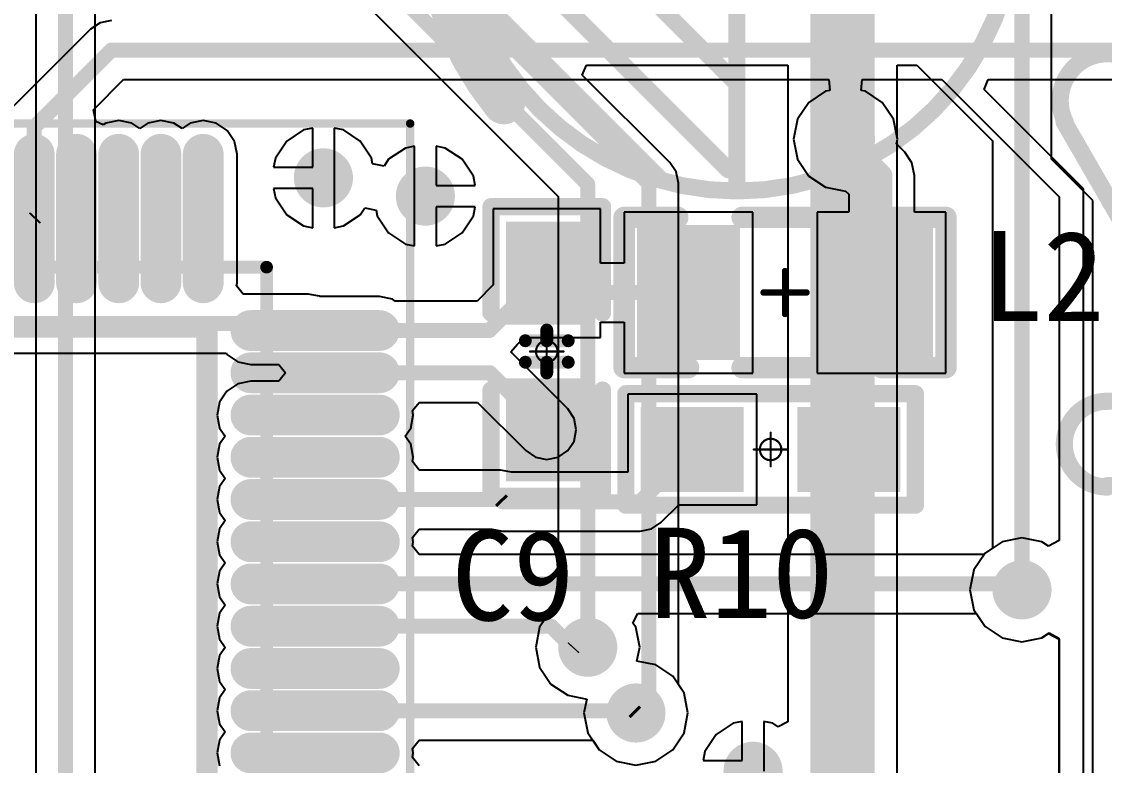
# Model space of a CAD drawing. Header units: millimetres. Extents: x 28 to 238, y 6 to 119.
# Drawn here: x 55.9 to 68.72, y 71.44 to 80.24 of the extents above; entities that cross this region are included whole.
import ezdxf

# ---------------------------------------------------------------- set-up
doc = ezdxf.new("R2010")
doc.units = ezdxf.units.MM
for name, color, linetype in [('BottomLayer', 5, 'Continuous'), ('BottomSolder', 6, 'Continuous'), ('KeepOutLayer', 6, 'Continuous'), ('Mechanical13', 56, 'Continuous'), ('Mechanical15', 56, 'Continuous'), ('MultiLayer', 9, 'Continuous'), ('PadHoleLayer', 156, 'Continuous'), ('TopLayer', 1, 'Continuous'), ('TopOverlay', 2, 'Continuous'), ('TopPaste', 8, 'Continuous'), ('TopSolder', 216, 'Continuous'), ('ViaHoleLayer', 16, 'Continuous')]:
    doc.layers.add(name, color=color, linetype=linetype)

# ---------------------------------------------------------------- blocks, each defined once
blk = doc.blocks.new('SRP12_34_25_P_4')
at = {"layer": 'TopOverlay', "const_width": 0.203}
for points in [[(8.484, 5.588, -1), (9.5, 5.588)], [(12.807, 6.086, -0.974243), (13.331, 5.103)]]:
    blk.add_lwpolyline(points, format="xyb", dxfattribs=at)
for points in [[(12.802, 6.096), (9.5, 4.191)], [(8.5, 5.588), (8.5, 0.762)], [(9.5, 5.588), (9.5, 4.191)]]:
    blk.add_lwpolyline(points, dxfattribs=at)
at = {"layer": 'TopOverlay', "const_width": 0.102}
for points in [[(12.751, 6.096, 1), (12.853, 6.096, 1)], [(12.756, 6.086, 1), (12.858, 6.086, 1)], [(8.433, 5.588, 1), (8.535, 5.588, 1)], [(8.449, 5.588, 1), (8.551, 5.588, 1)], [(9.449, 5.588, 1), (9.551, 5.588, 1)], [(9.449, 5.588, 1), (9.551, 5.588, 1)]]:
    blk.add_lwpolyline(points, format="xyb", close=True, dxfattribs=at)
blk = doc.blocks.new('C_0603_M_21')
at = {"layer": 'Mechanical15'}
for points, const_width in [([(0.127, 0, 1), (-0.127, 0, 1)], 0.0254), ([(-0.006, 0.2, 1), (0.006, 0.2, 1)], 0.0127), ([(-0.206, 0, 1), (-0.194, 0, 1)], 0.0127), ([(-0.133, 0, 1), (-0.121, 0, 1)], 0.0127), ([(0.121, 0, 1), (0.133, 0, 1)], 0.0127), ([(0.194, 0, 1), (0.206, 0, 1)], 0.0127), ([(-0.006, -0.2, 1), (0.006, -0.2, 1)], 0.0127)]:
    blk.add_lwpolyline(points, format="xyb", close=True, dxfattribs=dict(at, const_width=const_width))
at = {"layer": 'Mechanical15', "const_width": 0.0254}
for points in [[(0, -0.2), (0, 0.2)], [(0.2, 0), (-0.2, 0)]]:
    blk.add_lwpolyline(points, dxfattribs=at)
at = {"layer": 'TopLayer'}
for points in [[(-1.435, -0.381), (-0.419, -0.381), (-1.435, 0.381), (-0.419, 0.381)], [(0.419, -0.381), (1.435, -0.381), (0.419, 0.381), (1.435, 0.381)]]:
    blk.add_solid(points, dxfattribs=at)
at = {"layer": 'TopOverlay'}
for points, const_width in [([(-0.457, 0.66), (-1.714, 0.66)], 0.203), ([(-1.714, -0.66), (-1.714, 0.66)], 0.203), ([(1.714, 0.66), (0.457, 0.66)], 0.203), ([(1.714, -0.66), (1.714, 0.66)], 0.203), ([(-0.127, -0.254), (-0.127, 0.254)], 0.152), ([(0.127, -0.254), (0.127, 0.254)], 0.152), ([(-0.127, 0), (-0.254, 0)], 0.152), ([(0.254, 0), (0.127, 0)], 0.152), ([(-0.457, -0.66), (-1.714, -0.66)], 0.203), ([(1.714, -0.66), (0.457, -0.66)], 0.203)]:
    blk.add_lwpolyline(points, dxfattribs=dict(at, const_width=const_width))
for points, const_width in [([(-1.765, 0.66, 1), (-1.664, 0.66, 1)], 0.102), ([(-1.765, 0.66, 1), (-1.664, 0.66, 1)], 0.102), ([(-0.508, 0.66, 1), (-0.406, 0.66, 1)], 0.102), ([(0.406, 0.66, 1), (0.508, 0.66, 1)], 0.102), ([(1.664, 0.66, 1), (1.765, 0.66, 1)], 0.102), ([(1.664, 0.66, 1), (1.765, 0.66, 1)], 0.102), ([(-0.165, 0.254, 1), (-0.089, 0.254, 1)], 0.0762), ([(0.089, 0.254, 1), (0.165, 0.254, 1)], 0.0762), ([(-0.292, 0, 1), (-0.216, 0, 1)], 0.0762), ([(-0.165, 0, 1), (-0.089, 0, 1)], 0.0762), ([(0.089, 0, 1), (0.165, 0, 1)], 0.0762), ([(0.216, 0, 1), (0.292, 0, 1)], 0.0762), ([(-0.165, -0.254, 1), (-0.089, -0.254, 1)], 0.0762), ([(0.089, -0.254, 1), (0.165, -0.254, 1)], 0.0762), ([(-1.765, -0.66, 1), (-1.664, -0.66, 1)], 0.102), ([(-1.765, -0.66, 1), (-1.664, -0.66, 1)], 0.102), ([(-0.508, -0.66, 1), (-0.406, -0.66, 1)], 0.102), ([(0.406, -0.66, 1), (0.508, -0.66, 1)], 0.102), ([(1.664, -0.66, 1), (1.765, -0.66, 1)], 0.102), ([(1.664, -0.66, 1), (1.765, -0.66, 1)], 0.102)]:
    blk.add_lwpolyline(points, format="xyb", close=True, dxfattribs=dict(at, const_width=const_width))
at = {"layer": 'TopPaste'}
for points in [[(-1.435, -0.381), (-0.419, -0.381), (-1.435, 0.381), (-0.419, 0.381)], [(0.419, -0.381), (1.435, -0.381), (0.419, 0.381), (1.435, 0.381)]]:
    blk.add_solid(points, dxfattribs=at)
at = {"layer": 'TopSolder'}
for points in [[(-1.537, -0.483), (-0.318, -0.483), (-1.537, 0.483), (-0.318, 0.483)], [(0.318, -0.483), (1.537, -0.483), (0.318, 0.483), (1.537, 0.483)]]:
    blk.add_solid(points, dxfattribs=at)
blk = doc.blocks.new('CAP_2_5_6_3_11_2_26')
at = {"layer": 'BottomLayer', "const_width": 0.85}
blk.add_lwpolyline([(0.825, 0, 1), (1.675, 0, 1)], format="xyb", close=True, dxfattribs=at)
at = {"layer": 'BottomLayer'}
blk.add_solid([(-2.1, -0.85), (-0.4, -0.85), (-2.1, 0.85), (-0.4, 0.85)], dxfattribs=at)
at = {"layer": 'BottomSolder', "const_width": 0.952}
blk.add_lwpolyline([(0.774, 0, 1), (1.726, 0, 1)], format="xyb", close=True, dxfattribs=at)
at = {"layer": 'BottomSolder'}
blk.add_solid([(-2.202, -0.952), (-0.298, -0.952), (-2.202, 0.952), (-0.298, 0.952)], dxfattribs=at)
at = {"layer": 'Mechanical15', "const_width": 0.05}
for points in [[(0, 0.5), (0, -0.5)], [(0.5, 0), (-0.5, 0)]]:
    blk.add_lwpolyline(points, dxfattribs=at)
at = {"layer": 'Mechanical15'}
for points, const_width in [([(-0.012, 0.5, 1), (0.012, 0.5, 1)], 0.025), ([(0.35, 0, 1), (-0.35, 0, 1)], 0.05), ([(-0.512, 0, 1), (-0.487, 0, 1)], 0.025), ([(-0.362, 0, 1), (-0.337, 0, 1)], 0.025), ([(0.337, 0, 1), (0.362, 0, 1)], 0.025), ([(0.487, 0, 1), (0.512, 0, 1)], 0.025), ([(-0.012, -0.5, 1), (0.012, -0.5, 1)], 0.025)]:
    blk.add_lwpolyline(points, format="xyb", close=True, dxfattribs=dict(at, const_width=const_width))
at = {"layer": 'MultiLayer', "const_width": 0.85}
blk.add_lwpolyline([(0.825, 0, 1), (1.675, 0, 1)], format="xyb", close=True, dxfattribs=at)
at = {"layer": 'MultiLayer'}
blk.add_solid([(-2.1, -0.85), (-0.4, -0.85), (-2.1, 0.85), (-0.4, 0.85)], dxfattribs=at)
at = {"layer": 'PadHoleLayer', "const_width": 0.4}
for points in [[(-1.45, 0, 1), (-1.05, 0, 1)], [(1.05, 0, 1), (1.45, 0, 1)]]:
    blk.add_lwpolyline(points, format="xyb", close=True, dxfattribs=at)
at = {"layer": 'TopLayer', "const_width": 0.85}
blk.add_lwpolyline([(0.825, 0, 1), (1.675, 0, 1)], format="xyb", close=True, dxfattribs=at)
at = {"layer": 'TopLayer'}
blk.add_solid([(-2.1, -0.85), (-0.4, -0.85), (-2.1, 0.85), (-0.4, 0.85)], dxfattribs=at)
at = {"layer": 'TopOverlay'}
for points, const_width in [([(3.3, 0, 1), (-3.3, 0, 1)], 0.2), ([(-0.05, 3.277, 1), (0.05, 3.277, 1)], 0.1), ([(0.877, 3.137, 1), (0.977, 3.137, 1)], 0.1), ([(-0.05, 3.048, 1), (0.05, 3.048, 1)], 0.1), ([(0.052, 3.048, 1), (0.152, 3.048, 1)], 0.1), ([(0.052, 3.048, 1), (0.152, 3.048, 1)], 0.1), ([(2.633, 2.258, 1), (2.885, 2.258, 1)], 0.252), ([(-0.05, 2.032, 1), (0.05, 2.032, 1)], 0.1), ([(-0.05, 1.016, 1), (0.05, 1.016, 1)], 0.1), ([(3.074, 0.94, 1), (3.174, 0.94, 1)], 0.1), ([(3.074, 0.94, 1), (3.174, 0.94, 1)], 0.1), ([(3.15, 0.94, 1), (3.25, 0.94, 1)], 0.1), ([(-3.35, 0, 1), (-3.25, 0, 1)], 0.1), ([(-0.05, 0, 1), (0.05, 0, 1)], 0.1), ([(3.25, 0, 1), (3.35, 0, 1)], 0.1), ([(3.252, -0.152, 1), (3.352, -0.152, 1)], 0.1), ([(-0.05, -1.016, 1), (0.05, -1.016, 1)], 0.1), ([(3.049, -1.067, 1), (3.149, -1.067, 1)], 0.1), ([(2.719, -1.753, 1), (2.819, -1.753, 1)], 0.1), ([(2.719, -1.753, 1), (2.819, -1.753, 1)], 0.1), ([(2.82, -1.753, 1), (2.92, -1.753, 1)], 0.1), ([(2.757, -2.097, 1), (3.009, -2.097, 1)], 0.252), ([(-0.05, -2.032, 1), (0.05, -2.032, 1)], 0.1), ([(2.249, -2.299, 1), (2.349, -2.299, 1)], 0.1), ([(1.677, -2.743, 1), (1.777, -2.743, 1)], 0.1), ([(0.966, -3.048, 1), (1.066, -3.048, 1)], 0.1), ([(-0.05, -3.226, 1), (0.05, -3.226, 1)], 0.1)]:
    blk.add_lwpolyline(points, format="xyb", close=True, dxfattribs=dict(at, const_width=const_width))
at = {"layer": 'TopOverlay', "const_width": 0.2}
for points in [[(0, 3.277), (0, -3.226)], [(3.124, 0.94), (0.927, 3.137)], [(0.102, 3.048), (0, 3.048)], [(3.302, -0.152), (0.102, 3.048)], [(3.099, -1.067), (0, 2.032)], [(2.769, -1.753), (0, 1.016)], [(3.2, 0.94), (3.124, 0.94)], [(2.299, -2.299), (0, 0)], [(1.727, -2.743), (0, -1.016)], [(2.87, -1.753), (2.769, -1.753)], [(1.016, -3.048), (0, -2.032)]]:
    blk.add_lwpolyline(points, dxfattribs=at)
at = {"layer": 'TopOverlay', "const_width": 0.504}
blk.add_lwpolyline([(2.759, 2.258, -0.340993), (2.883, -2.097)], format="xyb", dxfattribs=at)
at = {"layer": 'TopSolder', "const_width": 0.952}
blk.add_lwpolyline([(0.774, 0, 1), (1.726, 0, 1)], format="xyb", close=True, dxfattribs=at)
at = {"layer": 'TopSolder'}
blk.add_solid([(-2.202, -0.952), (-0.298, -0.952), (-2.202, 0.952), (-0.298, 0.952)], dxfattribs=at)
blk = doc.blocks.new('L_0805_41')
at = {"layer": 'Mechanical15', "const_width": 0.0762}
for points in [[(0, 0.254), (0, -0.254)], [(0.254, 0), (-0.254, 0)]]:
    blk.add_lwpolyline(points, dxfattribs=at)
at = {"layer": 'Mechanical15', "const_width": 0.0381}
for points in [[(-0.01905, 0.254, 1), (0.01905, 0.254, 1)], [(-0.27305, 0, 1), (-0.23495, 0, 1)], [(0.23495, 0, 1), (0.27305, 0, 1)], [(-0.01905, -0.254, 1), (0.01905, -0.254, 1)]]:
    blk.add_lwpolyline(points, format="xyb", close=True, dxfattribs=at)
at = {"layer": 'TopLayer'}
for points in [[(-0.635, 0.6985), (-1.651, 0.6985), (-0.635, -0.6985), (-1.651, -0.6985)], [(1.651, 0.6985), (0.635, 0.6985), (1.651, -0.6985), (0.635, -0.6985)]]:
    blk.add_solid(points, dxfattribs=at)
at = {"layer": 'TopOverlay', "const_width": 0.254}
for points in [[(-1.905, 0.889), (-1.905, -0.889)], [(-1.143, 0.889), (-1.905, 0.889)], [(0.508, 0.889), (-0.635, 0.889)], [(1.905, 0.889), (1.143, 0.889)], [(1.905, 0.889), (1.905, -0.889)], [(-1.143, -0.889), (-1.905, -0.889)], [(0.508, -0.889), (-0.635, -0.889)], [(1.905, -0.889), (1.27, -0.889)]]:
    blk.add_lwpolyline(points, dxfattribs=at)
at = {"layer": 'TopOverlay', "const_width": 0.127}
for points in [[(-1.9685, 0.889, 1), (-1.8415, 0.889, 1)], [(-1.9685, 0.889, 1), (-1.8415, 0.889, 1)], [(-1.2065, 0.889, 1), (-1.0795, 0.889, 1)], [(-0.6985, 0.889, 1), (-0.5715, 0.889, 1)], [(0.4445, 0.889, 1), (0.5715, 0.889, 1)], [(1.0795, 0.889, 1), (1.2065, 0.889, 1)], [(1.8415, 0.889, 1), (1.9685, 0.889, 1)], [(1.8415, 0.889, 1), (1.9685, 0.889, 1)], [(-1.9685, -0.889, 1), (-1.8415, -0.889, 1)], [(-1.9685, -0.889, 1), (-1.8415, -0.889, 1)], [(-1.2065, -0.889, 1), (-1.0795, -0.889, 1)], [(-0.6985, -0.889, 1), (-0.5715, -0.889, 1)], [(0.4445, -0.889, 1), (0.5715, -0.889, 1)], [(1.2065, -0.889, 1), (1.3335, -0.889, 1)], [(1.8415, -0.889, 1), (1.9685, -0.889, 1)], [(1.8415, -0.889, 1), (1.9685, -0.889, 1)]]:
    blk.add_lwpolyline(points, format="xyb", close=True, dxfattribs=at)
at = {"layer": 'TopPaste'}
for points in [[(-0.635, 0.6985), (-1.651, 0.6985), (-0.635, -0.6985), (-1.651, -0.6985)], [(1.651, 0.6985), (0.635, 0.6985), (1.651, -0.6985), (0.635, -0.6985)]]:
    blk.add_solid(points, dxfattribs=at)
at = {"layer": 'TopSolder'}
for points in [[(-0.5334, 0.8001), (-1.7526, 0.8001), (-0.5334, -0.8001), (-1.7526, -0.8001)], [(1.7526, 0.8001), (0.5334, 0.8001), (1.7526, -0.8001), (0.5334, -0.8001)]]:
    blk.add_solid(points, dxfattribs=at)
blk = doc.blocks.new('R_0603_M_52')
at = {"layer": 'Mechanical15'}
for points, const_width in [([(0.127, 0, 1), (-0.127, 0, 1)], 0.0254), ([(-0.006, 0.2, 1), (0.006, 0.2, 1)], 0.0127), ([(-0.206, 0, 1), (-0.194, 0, 1)], 0.0127), ([(-0.133, 0, 1), (-0.121, 0, 1)], 0.0127), ([(0.121, 0, 1), (0.133, 0, 1)], 0.0127), ([(0.194, 0, 1), (0.206, 0, 1)], 0.0127), ([(-0.006, -0.2, 1), (0.006, -0.2, 1)], 0.0127)]:
    blk.add_lwpolyline(points, format="xyb", close=True, dxfattribs=dict(at, const_width=const_width))
at = {"layer": 'Mechanical15', "const_width": 0.0254}
for points in [[(0, 0.2), (0, -0.2)], [(0.2, 0), (-0.2, 0)]]:
    blk.add_lwpolyline(points, dxfattribs=at)
at = {"layer": 'TopLayer'}
for points in [[(-1.435, -0.4), (-0.419, -0.4), (-1.435, 0.4), (-0.419, 0.4)], [(0.419, -0.4), (1.435, -0.4), (0.419, 0.4), (1.435, 0.4)]]:
    blk.add_solid(points, dxfattribs=at)
at = {"layer": 'TopOverlay', "const_width": 0.203}
for points in [[(-1.714, 0.66), (-1.714, -0.66)], [(1.714, 0.66), (-1.714, 0.66)], [(1.714, 0.66), (1.714, -0.66)], [(1.714, -0.66), (-1.714, -0.66)]]:
    blk.add_lwpolyline(points, dxfattribs=at)
at = {"layer": 'TopOverlay', "const_width": 0.102}
for points in [[(-1.765, 0.66, 1), (-1.664, 0.66, 1)], [(-1.765, 0.66, 1), (-1.664, 0.66, 1)], [(1.664, 0.66, 1), (1.765, 0.66, 1)], [(1.664, 0.66, 1), (1.765, 0.66, 1)], [(-1.765, -0.66, 1), (-1.664, -0.66, 1)], [(-1.765, -0.66, 1), (-1.664, -0.66, 1)], [(1.664, -0.66, 1), (1.765, -0.66, 1)], [(1.664, -0.66, 1), (1.765, -0.66, 1)]]:
    blk.add_lwpolyline(points, format="xyb", close=True, dxfattribs=at)
at = {"layer": 'TopPaste'}
for points in [[(-1.435, -0.4), (-0.419, -0.4), (-1.435, 0.4), (-0.419, 0.4)], [(0.419, -0.4), (1.435, -0.4), (0.419, 0.4), (1.435, 0.4)]]:
    blk.add_solid(points, dxfattribs=at)
at = {"layer": 'TopSolder'}
for points in [[(-1.537, -0.502), (-0.318, -0.502), (-1.537, 0.502), (-0.318, 0.502)], [(0.318, -0.502), (1.537, -0.502), (0.318, 0.502), (1.537, 0.502)]]:
    blk.add_solid(points, dxfattribs=at)
blk = doc.blocks.new('LQFP48_7X7_N_57')
at = {"layer": 'Mechanical13', "const_width": 0.15}
for points in [[(-3.5, 3.5), (3.5, 3.5)], [(3.5, -3.5), (3.5, 3.5)]]:
    blk.add_lwpolyline(points, dxfattribs=at)
at = {"layer": 'Mechanical13', "const_width": 0.075}
blk.add_lwpolyline([(3.463, 3.5, 1), (3.538, 3.5, 1)], format="xyb", close=True, dxfattribs=at)
blk.add_lwpolyline([(3.463, 3.5, 1), (3.538, 3.5, 1)], format="xyb", close=True, dxfattribs=at)
at = {"layer": 'Mechanical15', "const_width": 0.1}
for points in [[(-5.2, 5.2), (5.2, 5.2)], [(5.2, -5.2), (5.2, 5.2)]]:
    blk.add_lwpolyline(points, dxfattribs=at)
at = {"layer": 'Mechanical15', "const_width": 0.05}
blk.add_lwpolyline([(5.175, 5.2, 1), (5.225, 5.2, 1)], format="xyb", close=True, dxfattribs=at)
blk.add_lwpolyline([(5.175, 5.2, 1), (5.225, 5.2, 1)], format="xyb", close=True, dxfattribs=at)
at = {"layer": 'TopLayer', "const_width": 0.279}
for points in [[(0.75, 3.315), (0.75, 4.836)], [(1.25, 3.315), (1.25, 4.836)], [(1.75, 3.315), (1.75, 4.836)], [(2.25, 3.315), (2.25, 4.836)], [(2.75, 3.315), (2.75, 4.836)], [(3.315, 2.75), (4.836, 2.75)], [(3.315, 2.25), (4.836, 2.25)], [(3.315, 1.75), (4.836, 1.75)], [(3.315, 1.25), (4.836, 1.25)], [(3.315, 0.75), (4.836, 0.75)], [(3.315, 0.25), (4.836, 0.25)], [(3.315, -0.25), (4.836, -0.25)], [(3.315, -0.75), (4.836, -0.75)], [(3.315, -1.25), (4.836, -1.25)], [(3.315, -1.75), (4.836, -1.75)], [(3.315, -2.25), (4.836, -2.25)]]:
    blk.add_lwpolyline(points, dxfattribs=at)
at = {"layer": 'TopLayer', "const_width": 0.14}
for points in [[(0.68, 4.836, 1), (0.82, 4.836, 1)], [(1.18, 4.836, 1), (1.32, 4.836, 1)], [(1.68, 4.836, 1), (1.82, 4.836, 1)], [(2.18, 4.836, 1), (2.32, 4.836, 1)], [(2.68, 4.836, 1), (2.82, 4.836, 1)], [(0.68, 3.315, 1), (0.82, 3.315, 1)], [(1.18, 3.315, 1), (1.32, 3.315, 1)], [(1.68, 3.315, 1), (1.82, 3.315, 1)], [(2.18, 3.315, 1), (2.32, 3.315, 1)], [(2.68, 3.315, 1), (2.82, 3.315, 1)], [(3.245, 2.75, 1), (3.385, 2.75, 1)], [(4.766, 2.75, 1), (4.906, 2.75, 1)], [(3.245, 2.25, 1), (3.385, 2.25, 1)], [(4.766, 2.25, 1), (4.906, 2.25, 1)], [(3.245, 1.75, 1), (3.385, 1.75, 1)], [(4.766, 1.75, 1), (4.906, 1.75, 1)], [(3.245, 1.25, 1), (3.385, 1.25, 1)], [(4.766, 1.25, 1), (4.906, 1.25, 1)], [(3.245, 0.75, 1), (3.385, 0.75, 1)], [(4.766, 0.75, 1), (4.906, 0.75, 1)], [(3.245, 0.25, 1), (3.385, 0.25, 1)], [(4.766, 0.25, 1), (4.906, 0.25, 1)], [(3.245, -0.25, 1), (3.385, -0.25, 1)], [(4.766, -0.25, 1), (4.906, -0.25, 1)], [(3.245, -0.75, 1), (3.385, -0.75, 1)], [(4.766, -0.75, 1), (4.906, -0.75, 1)], [(3.245, -1.25, 1), (3.385, -1.25, 1)], [(4.766, -1.25, 1), (4.906, -1.25, 1)], [(3.245, -1.75, 1), (3.385, -1.75, 1)], [(4.766, -1.75, 1), (4.906, -1.75, 1)], [(3.245, -2.25, 1), (3.385, -2.25, 1)], [(4.766, -2.25, 1), (4.906, -2.25, 1)]]:
    blk.add_lwpolyline(points, format="xyb", close=True, dxfattribs=at)
at = {"layer": 'TopOverlay', "const_width": 0.254}
for points in [[(-2.794, 2.794), (2.794, 2.794)], [(2.794, -2.794), (2.794, 2.794)]]:
    blk.add_lwpolyline(points, dxfattribs=at)
at = {"layer": 'TopOverlay', "const_width": 0.127}
blk.add_lwpolyline([(2.731, 2.794, 1), (2.857, 2.794, 1)], format="xyb", close=True, dxfattribs=at)
blk.add_lwpolyline([(2.731, 2.794, 1), (2.857, 2.794, 1)], format="xyb", close=True, dxfattribs=at)
at = {"layer": 'TopPaste', "const_width": 0.279}
for points in [[(0.75, 3.315), (0.75, 4.836)], [(1.25, 3.315), (1.25, 4.836)], [(1.75, 3.315), (1.75, 4.836)], [(2.25, 3.315), (2.25, 4.836)], [(2.75, 3.315), (2.75, 4.836)], [(3.315, 2.75), (4.836, 2.75)], [(3.315, 2.25), (4.836, 2.25)], [(3.315, 1.75), (4.836, 1.75)], [(3.315, 1.25), (4.836, 1.25)], [(3.315, 0.75), (4.836, 0.75)], [(3.315, 0.25), (4.836, 0.25)], [(3.315, -0.25), (4.836, -0.25)], [(3.315, -0.75), (4.836, -0.75)], [(3.315, -1.25), (4.836, -1.25)], [(3.315, -1.75), (4.836, -1.75)], [(3.315, -2.25), (4.836, -2.25)]]:
    blk.add_lwpolyline(points, dxfattribs=at)
at = {"layer": 'TopPaste', "const_width": 0.14}
for points in [[(0.68, 4.836, 1), (0.82, 4.836, 1)], [(1.18, 4.836, 1), (1.32, 4.836, 1)], [(1.68, 4.836, 1), (1.82, 4.836, 1)], [(2.18, 4.836, 1), (2.32, 4.836, 1)], [(2.68, 4.836, 1), (2.82, 4.836, 1)], [(0.68, 3.315, 1), (0.82, 3.315, 1)], [(1.18, 3.315, 1), (1.32, 3.315, 1)], [(1.68, 3.315, 1), (1.82, 3.315, 1)], [(2.18, 3.315, 1), (2.32, 3.315, 1)], [(2.68, 3.315, 1), (2.82, 3.315, 1)], [(3.245, 2.75, 1), (3.385, 2.75, 1)], [(4.766, 2.75, 1), (4.906, 2.75, 1)], [(3.245, 2.25, 1), (3.385, 2.25, 1)], [(4.766, 2.25, 1), (4.906, 2.25, 1)], [(3.245, 1.75, 1), (3.385, 1.75, 1)], [(4.766, 1.75, 1), (4.906, 1.75, 1)], [(3.245, 1.25, 1), (3.385, 1.25, 1)], [(4.766, 1.25, 1), (4.906, 1.25, 1)], [(3.245, 0.75, 1), (3.385, 0.75, 1)], [(4.766, 0.75, 1), (4.906, 0.75, 1)], [(3.245, 0.25, 1), (3.385, 0.25, 1)], [(4.766, 0.25, 1), (4.906, 0.25, 1)], [(3.245, -0.25, 1), (3.385, -0.25, 1)], [(4.766, -0.25, 1), (4.906, -0.25, 1)], [(3.245, -0.75, 1), (3.385, -0.75, 1)], [(4.766, -0.75, 1), (4.906, -0.75, 1)], [(3.245, -1.25, 1), (3.385, -1.25, 1)], [(4.766, -1.25, 1), (4.906, -1.25, 1)], [(3.245, -1.75, 1), (3.385, -1.75, 1)], [(4.766, -1.75, 1), (4.906, -1.75, 1)], [(3.245, -2.25, 1), (3.385, -2.25, 1)], [(4.766, -2.25, 1), (4.906, -2.25, 1)]]:
    blk.add_lwpolyline(points, format="xyb", close=True, dxfattribs=at)
at = {"layer": 'TopSolder', "const_width": 0.483}
for points in [[(0.75, 3.315), (0.75, 4.836)], [(1.25, 3.315), (1.25, 4.836)], [(1.75, 3.315), (1.75, 4.836)], [(2.25, 3.315), (2.25, 4.836)], [(2.75, 3.315), (2.75, 4.836)], [(3.315, 2.75), (4.836, 2.75)], [(3.315, 2.25), (4.836, 2.25)], [(3.315, 1.75), (4.836, 1.75)], [(3.315, 1.25), (4.836, 1.25)], [(3.315, 0.75), (4.836, 0.75)], [(3.315, 0.25), (4.836, 0.25)], [(3.315, -0.25), (4.836, -0.25)], [(3.315, -0.75), (4.836, -0.75)], [(3.315, -1.25), (4.836, -1.25)], [(3.315, -1.75), (4.836, -1.75)], [(3.315, -2.25), (4.836, -2.25)]]:
    blk.add_lwpolyline(points, dxfattribs=at)
at = {"layer": 'TopSolder', "const_width": 0.241}
for points in [[(0.629, 4.836, 1), (0.871, 4.836, 1)], [(1.129, 4.836, 1), (1.371, 4.836, 1)], [(1.629, 4.836, 1), (1.871, 4.836, 1)], [(2.129, 4.836, 1), (2.371, 4.836, 1)], [(2.629, 4.836, 1), (2.871, 4.836, 1)], [(0.629, 3.315, 1), (0.871, 3.315, 1)], [(1.129, 3.315, 1), (1.371, 3.315, 1)], [(1.629, 3.315, 1), (1.871, 3.315, 1)], [(2.129, 3.315, 1), (2.371, 3.315, 1)], [(2.629, 3.315, 1), (2.871, 3.315, 1)], [(3.194, 2.75, 1), (3.436, 2.75, 1)], [(4.715, 2.75, 1), (4.956, 2.75, 1)], [(3.194, 2.25, 1), (3.436, 2.25, 1)], [(4.715, 2.25, 1), (4.956, 2.25, 1)], [(3.194, 1.75, 1), (3.436, 1.75, 1)], [(4.715, 1.75, 1), (4.956, 1.75, 1)], [(3.194, 1.25, 1), (3.436, 1.25, 1)], [(4.715, 1.25, 1), (4.956, 1.25, 1)], [(3.194, 0.75, 1), (3.436, 0.75, 1)], [(4.715, 0.75, 1), (4.956, 0.75, 1)], [(3.194, 0.25, 1), (3.436, 0.25, 1)], [(4.715, 0.25, 1), (4.956, 0.25, 1)], [(3.194, -0.25, 1), (3.436, -0.25, 1)], [(4.715, -0.25, 1), (4.956, -0.25, 1)], [(3.194, -0.75, 1), (3.436, -0.75, 1)], [(4.715, -0.75, 1), (4.956, -0.75, 1)], [(3.194, -1.25, 1), (3.436, -1.25, 1)], [(4.715, -1.25, 1), (4.956, -1.25, 1)], [(3.194, -1.75, 1), (3.436, -1.75, 1)], [(4.715, -1.75, 1), (4.956, -1.75, 1)], [(3.194, -2.25, 1), (3.436, -2.25, 1)], [(4.715, -2.25, 1), (4.956, -2.25, 1)]]:
    blk.add_lwpolyline(points, format="xyb", close=True, dxfattribs=at)

msp = doc.modelspace()

# ---------------------------------------------------------------- linework, layer by layer
msp.add_circle((70.558, 67.272), 39.25)
at = {"layer": 'BottomLayer'}
for p, q in [((56.068, 85.777), (56.068, 67.646)), ((56.768, 67.646), (56.768, 84.912)), ((68.09, 78.61), (68.09, 83.887)), ((59.425, 80.995), (62.25, 78.169)), ((62.536, 79.607), (62.585, 79.725)), ((62.585, 79.725), (64.968, 79.725)), ((64.968, 79.725), (64.968, 71.952)), ((66.263, 78.866), (66.263, 79.725)), ((66.263, 79.725), (66.497, 79.725)), ((66.497, 79.725), (67.391, 78.83)), ((63.571, 78.573), (62.536, 79.607)), ((59.235, 78.959), (59.036, 78.825)), ((59.344, 78.98), (59.235, 78.959)), ((59.344, 78.517), (59.344, 78.98)), ((59.707, 78.959), (59.598, 78.98)), ((59.598, 78.98), (59.598, 78.39)), ((59.907, 78.825), (59.707, 78.959)), ((66.267, 78.847), (66.263, 78.866)), ((66.263, 78.828), (66.267, 78.847)), ((66.263, 71.128), (66.263, 78.828)), ((67.391, 78.83), (67.391, 74.006)), ((59.036, 78.825), (58.902, 78.625)), ((60.04, 78.625), (59.907, 78.825)), ((60.442, 78.743), (60.242, 78.61)), ((60.551, 78.765), (60.442, 78.743)), ((60.551, 78.174), (60.551, 78.765)), ((60.913, 78.743), (60.805, 78.765)), ((60.805, 78.765), (60.805, 78.301)), ((61.113, 78.61), (60.913, 78.743)), ((58.902, 78.625), (58.881, 78.517)), ((60.054, 78.556), (60.04, 78.625)), ((60.242, 78.61), (60.189, 78.529)), ((61.247, 78.41), (61.113, 78.61)), ((63.646, 78.46), (63.571, 78.573)), ((68.579, 78.122), (68.09, 78.61)), ((58.881, 78.517), (59.344, 78.517)), ((60.189, 78.529), (60.054, 78.556)), ((63.673, 78.326), (63.646, 78.46)), ((59.598, 78.39), (59.598, 77.799)), ((61.268, 78.301), (61.247, 78.41)), ((63.673, 72.391), (63.673, 78.326)), ((63.673, 78.326), (63.673, 78.326)), ((59.344, 78.263), (58.881, 78.263)), ((58.881, 78.263), (58.902, 78.154)), ((59.344, 77.799), (59.344, 78.263)), ((60.805, 78.301), (61.268, 78.301)), ((58.902, 78.154), (59.036, 77.954)), ((60.551, 77.584), (60.551, 78.174)), ((62.25, 78.169), (62.25, 73.327)), ((68.579, 72.279), (68.579, 78.122)), ((59.036, 77.954), (59.235, 77.821)), ((59.707, 77.821), (59.907, 77.954)), ((59.907, 77.954), (59.96, 78.035)), ((59.96, 78.035), (60.095, 78.008)), ((60.095, 78.008), (60.109, 77.939)), ((60.109, 77.939), (60.242, 77.739)), ((61.268, 78.047), (60.805, 78.047)), ((60.805, 78.047), (60.805, 77.584)), ((61.113, 77.739), (61.247, 77.939)), ((61.247, 77.939), (61.268, 78.047)), ((59.235, 77.821), (59.344, 77.799)), ((59.598, 77.799), (59.707, 77.821)), ((60.242, 77.739), (60.442, 77.605)), ((60.913, 77.605), (61.113, 77.739)), ((60.442, 77.605), (60.551, 77.584)), ((60.805, 77.584), (60.913, 77.605)), ((67.391, 74.006), (67.305, 73.949)), ((67.305, 73.949), (67.172, 73.749)), ((67.172, 73.749), (67.125, 73.513)), ((67.125, 73.513), (67.172, 73.278)), ((62.25, 73.327), (62.164, 73.27)), ((62.164, 73.27), (62.031, 73.07)), ((67.172, 73.278), (67.305, 73.078)), ((62.031, 73.07), (61.984, 72.834)), ((67.305, 73.078), (67.505, 72.944)), ((67.505, 72.944), (67.741, 72.898)), ((67.741, 72.898), (67.977, 72.944)), ((67.977, 72.944), (68.064, 73.003)), ((68.064, 73.003), (68.176, 72.943)), ((68.176, 72.943), (68.176, 69.397)), ((61.984, 72.834), (62.031, 72.598)), ((62.031, 72.598), (62.164, 72.399)), ((62.164, 72.399), (62.364, 72.265)), ((63.74, 72.291), (63.673, 72.391)), ((63.786, 72.056), (63.74, 72.291)), ((62.364, 72.265), (62.588, 72.221)), ((62.588, 72.221), (62.555, 72.056)), ((68.579, 65.305), (68.579, 72.279)), ((62.555, 72.056), (62.602, 71.82)), ((63.74, 71.82), (63.786, 72.056)), ((64.321, 71.935), (64.121, 71.801)), ((64.43, 71.956), (64.321, 71.935)), ((64.43, 71.493), (64.43, 71.956)), ((64.792, 71.935), (64.684, 71.956)), ((64.684, 71.956), (64.684, 71.366)), ((64.856, 71.892), (64.792, 71.935)), ((64.968, 71.952), (64.856, 71.892)), ((62.602, 71.82), (62.735, 71.62)), ((63.606, 71.62), (63.74, 71.82)), ((64.121, 71.801), (63.988, 71.601)), ((62.735, 71.62), (62.935, 71.487)), ((63.406, 71.487), (63.606, 71.62)), ((63.988, 71.601), (63.966, 71.493)), ((62.935, 71.487), (63.171, 71.44)), ((63.171, 71.44), (63.406, 71.487)), ((63.966, 71.493), (64.43, 71.493))]:
    msp.add_line(p, q, dxfattribs=at)
for points, const_width in [([(56.418, 67.153), (56.418, 86.855)], 0.178), ([(67.741, 73.513), (67.741, 84.031)], 0.178), ([(65.616, 67.352), (65.616, 81.534)], 0.762), ([(59.672, 81.242), (62.6, 78.314)], 0.178), ([(60.432, 81.218), (63.323, 78.326)], 0.178), ([(62.6, 72.834), (62.6, 78.314)], 0.178), ([(63.323, 72.208), (63.323, 78.326)], 0.178), ([(63.171, 72.056), (63.323, 72.208)], 0.178)]:
    msp.add_lwpolyline(points, dxfattribs=dict(at, const_width=const_width))
for points, const_width in [([(65.476, 78.847, 1), (65.826, 78.847, 1)], 0.35), ([(59.296, 78.39, 1), (59.646, 78.39, 1)], 0.35), ([(60.503, 78.174, 1), (60.853, 78.174, 1)], 0.35), ([(62.555, 78.314, 1), (62.644, 78.314, 1)], 0.0889), ([(62.555, 78.314, 1), (62.644, 78.314, 1)], 0.0889), ([(63.279, 78.326, 1), (63.368, 78.326, 1)], 0.0889), ([(63.279, 78.326, 1), (63.368, 78.326, 1)], 0.0889), ([(67.566, 73.513, 1), (67.916, 73.513, 1)], 0.35), ([(67.696, 73.513, 1), (67.785, 73.513, 1)], 0.0889), ([(62.425, 72.834, 1), (62.775, 72.834, 1)], 0.35), ([(62.555, 72.834, 1), (62.644, 72.834, 1)], 0.0889), ([(62.996, 72.056, 1), (63.346, 72.056, 1)], 0.35), ([(63.279, 72.208, 1), (63.368, 72.208, 1)], 0.0889), ([(63.279, 72.208, 1), (63.368, 72.208, 1)], 0.0889), ([(63.126, 72.056, 1), (63.215, 72.056, 1)], 0.0889), ([(64.382, 71.366, 1), (64.732, 71.366, 1)], 0.35)]:
    msp.add_lwpolyline(points, format="xyb", close=True, dxfattribs=dict(at, const_width=const_width))
at = {"layer": 'KeepOutLayer', "const_width": 0.00645}
msp.add_lwpolyline([(34.052, 52.857, -3.804617), (64.049, 28.566)], format="xyb", dxfattribs=at)
msp.add_lwpolyline([(34.052, 52.857, -3.804617), (64.049, 28.566)], format="xyb", dxfattribs=at)
at = {"layer": 'MultiLayer', "const_width": 0.35}
for points in [[(65.476, 78.847, 1), (65.826, 78.847, 1)], [(59.296, 78.39, 1), (59.646, 78.39, 1)], [(60.503, 78.174, 1), (60.853, 78.174, 1)], [(67.566, 73.513, 1), (67.916, 73.513, 1)], [(62.425, 72.834, 1), (62.775, 72.834, 1)], [(62.996, 72.056, 1), (63.346, 72.056, 1)], [(64.382, 71.366, 1), (64.732, 71.366, 1)]]:
    msp.add_lwpolyline(points, format="xyb", close=True, dxfattribs=at)
at = {"layer": 'TopLayer'}
for p, q in [((56.961, 80.252), (56.827, 80.226)), ((56.713, 80.15), (55.801, 79.237)), ((56.827, 80.226), (56.713, 80.15)), ((56.713, 80.15), (56.713, 80.15)), ((56.75, 79.197), (57.105, 79.553)), ((57.105, 79.553), (65.454, 79.553)), ((65.454, 79.553), (65.466, 79.426)), ((65.836, 79.426), (65.848, 79.553)), ((65.848, 79.553), (66.792, 79.553)), ((66.792, 79.553), (67.273, 79.072)), ((67.293, 79.436), (67.341, 79.553)), ((67.341, 79.553), (68.935, 79.553)), ((65.415, 79.416), (65.216, 79.283)), ((65.466, 79.426), (65.415, 79.416)), ((65.887, 79.416), (65.836, 79.426)), ((66.086, 79.283), (65.887, 79.416)), ((68.468, 78.261), (67.293, 79.436)), ((65.216, 79.283), (65.082, 79.083)), ((66.22, 79.083), (66.086, 79.283)), ((56.777, 79.058), (56.75, 79.197)), ((65.082, 79.083), (65.035, 78.847)), ((66.267, 78.847), (66.22, 79.083)), ((56.864, 79.019), (56.777, 79.058)), ((56.894, 79.039), (56.864, 79.019)), ((57.048, 79.07), (56.894, 79.039)), ((57.202, 79.039), (57.048, 79.07)), ((57.298, 78.975), (57.202, 79.039)), ((57.394, 79.039), (57.298, 78.975)), ((57.548, 79.07), (57.394, 79.039)), ((57.702, 79.039), (57.548, 79.07)), ((57.798, 78.975), (57.702, 79.039)), ((57.894, 79.039), (57.798, 78.975)), ((58.048, 79.07), (57.894, 79.039)), ((58.202, 79.039), (58.048, 79.07)), ((58.332, 78.952), (58.202, 79.039)), ((67.273, 79.072), (68.18, 78.165)), ((58.419, 78.822), (58.332, 78.952)), ((65.035, 78.847), (65.082, 78.611)), ((66.256, 78.792), (66.267, 78.847)), ((58.449, 78.669), (58.419, 78.822)), ((66.354, 78.694), (66.256, 78.792)), ((58.449, 77.148), (58.449, 78.669)), ((65.082, 78.611), (65.216, 78.412)), ((66.438, 78.568), (66.354, 78.694)), ((66.468, 78.419), (66.438, 78.568)), ((65.216, 78.412), (65.415, 78.278)), ((66.468, 77.985), (66.468, 78.419)), ((65.415, 78.278), (65.651, 78.231)), ((65.651, 78.231), (65.691, 78.199)), ((65.691, 78.199), (65.691, 77.985)), ((68.468, 68.221), (68.468, 78.261)), ((68.18, 78.165), (68.18, 74.099)), ((62.75, 78.024), (61.48, 78.024)), ((61.48, 78.024), (61.48, 77.122)), ((62.75, 77.382), (62.75, 78.024)), ((64.555, 77.985), (63.031, 77.985)), ((63.031, 77.985), (63.031, 77.382)), ((64.555, 76.08), (64.555, 77.985)), ((65.691, 77.985), (65.317, 77.985)), ((65.317, 77.985), (65.317, 76.08)), ((66.841, 77.985), (66.468, 77.985)), ((66.841, 76.08), (66.841, 77.985)), ((63.031, 77.382), (62.75, 77.382)), ((58.442, 77.113), (58.449, 77.148)), ((58.523, 77.015), (58.442, 77.113)), ((61.48, 77.122), (61.291, 76.932)), ((59.291, 77.015), (58.523, 77.015)), ((59.425, 76.988), (59.291, 77.015)), ((59.431, 76.984), (59.425, 76.988)), ((60.134, 76.984), (59.431, 76.984)), ((60.287, 76.954), (60.134, 76.984)), ((60.319, 76.932), (60.287, 76.954)), ((61.291, 76.932), (60.319, 76.932)), ((62.75, 76.5), (62.75, 76.683)), ((62.75, 76.683), (63.031, 76.683)), ((63.031, 76.683), (63.031, 76.08)), ((61.688, 76.331), (61.768, 76.421)), ((61.768, 76.421), (61.848, 76.5)), ((61.848, 76.5), (62.75, 76.5)), ((52.898, 76.316), (58.318, 76.316)), ((58.318, 76.316), (58.329, 76.299)), ((58.329, 76.299), (58.459, 76.212)), ((61.767, 76.25), (61.688, 76.331)), ((58.459, 76.212), (58.613, 76.181)), ((58.613, 76.181), (58.943, 76.181)), ((58.943, 76.181), (59.024, 76.083)), ((62.363, 75.655), (61.767, 76.25)), ((59.024, 76.082), (58.943, 75.984)), ((59.024, 76.083), (59.024, 76.083)), ((59.024, 76.083), (59.024, 76.082)), ((63.031, 76.08), (64.555, 76.08)), ((65.317, 76.08), (66.841, 76.08)), ((58.459, 75.954), (58.329, 75.867)), ((58.613, 75.984), (58.459, 75.954)), ((58.943, 75.984), (58.613, 75.984)), ((58.329, 75.867), (58.242, 75.736)), ((64.6, 75.829), (63.076, 75.829)), ((63.076, 75.829), (63.076, 74.907)), ((64.6, 74.521), (64.6, 75.829)), ((58.242, 75.736), (58.212, 75.583)), ((60.525, 75.635), (60.605, 75.733)), ((60.535, 75.583), (60.525, 75.635)), ((60.605, 75.733), (61.296, 75.733)), ((61.296, 75.733), (61.868, 75.161)), ((62.438, 75.542), (62.363, 75.655)), ((58.212, 75.583), (58.242, 75.429)), ((60.505, 75.429), (60.535, 75.583)), ((62.465, 75.408), (62.438, 75.542)), ((58.242, 75.429), (58.307, 75.333)), ((60.44, 75.333), (60.505, 75.429)), ((62.438, 75.274), (62.465, 75.408)), ((58.307, 75.333), (58.242, 75.236)), ((60.505, 75.236), (60.44, 75.333)), ((62.363, 75.161), (62.438, 75.274)), ((58.242, 75.236), (58.212, 75.083)), ((60.535, 75.083), (60.505, 75.236)), ((61.868, 75.161), (61.982, 75.085)), ((62.249, 75.085), (62.363, 75.161)), ((58.212, 75.083), (58.242, 74.929)), ((60.525, 75.031), (60.535, 75.083)), ((60.605, 74.932), (60.525, 75.031)), ((61.982, 75.085), (62.115, 75.058)), ((62.115, 75.058), (62.249, 75.085)), ((58.242, 74.929), (58.307, 74.833)), ((61.567, 74.932), (60.605, 74.932)), ((61.696, 74.907), (61.567, 74.932)), ((63.075, 74.907), (61.696, 74.907)), ((63.076, 74.907), (63.075, 74.907)), ((58.242, 74.736), (58.212, 74.583)), ((58.307, 74.833), (58.242, 74.736)), ((58.212, 74.583), (58.242, 74.429)), ((63.467, 74.31), (63.678, 74.521)), ((63.678, 74.521), (64.6, 74.521)), ((58.242, 74.429), (58.307, 74.333)), ((58.242, 74.236), (58.212, 74.083)), ((58.307, 74.333), (58.242, 74.236)), ((60.525, 74.135), (60.605, 74.233)), ((60.605, 74.233), (61.463, 74.233)), ((61.463, 74.233), (61.592, 74.208)), ((63.22, 74.208), (63.354, 74.234)), ((63.354, 74.234), (63.467, 74.31)), ((60.535, 74.083), (60.525, 74.135)), ((61.592, 74.208), (61.592, 74.208)), ((61.592, 74.208), (63.22, 74.208)), ((67.741, 74.129), (67.505, 74.082)), ((67.977, 74.082), (67.741, 74.129)), ((68.18, 74.099), (68.053, 74.031)), ((58.212, 74.083), (58.242, 73.929)), ((60.525, 74.031), (60.535, 74.083)), ((60.605, 73.932), (60.525, 74.031)), ((67.505, 74.082), (67.305, 73.949)), ((68.053, 74.031), (67.977, 74.082)), ((58.242, 73.929), (58.307, 73.833)), ((58.307, 73.833), (58.242, 73.736)), ((67.294, 73.932), (60.605, 73.932)), ((67.305, 73.949), (67.294, 73.932)), ((58.242, 73.736), (58.212, 73.583)), ((58.212, 73.583), (58.242, 73.429)), ((58.242, 73.429), (58.307, 73.333)), ((58.307, 73.333), (58.242, 73.236)), ((58.242, 73.236), (58.212, 73.083)), ((63.134, 73.121), (63.194, 73.233)), ((63.194, 73.233), (67.202, 73.233)), ((67.202, 73.233), (67.305, 73.078)), ((58.212, 73.083), (58.242, 72.929)), ((63.169, 73.07), (63.134, 73.121)), ((63.216, 72.834), (63.169, 73.07)), ((67.305, 73.078), (67.505, 72.944)), ((67.505, 72.944), (67.741, 72.898)), ((67.741, 72.898), (67.977, 72.944)), ((67.977, 72.944), (68.053, 72.996)), ((68.053, 72.996), (68.18, 72.928)), ((58.242, 72.929), (58.307, 72.833)), ((58.307, 72.833), (58.242, 72.736)), ((63.183, 72.669), (63.216, 72.834)), ((68.18, 72.928), (68.18, 71.224)), ((58.242, 72.736), (58.212, 72.583)), ((58.212, 72.583), (58.242, 72.429)), ((63.406, 72.625), (63.183, 72.669)), ((63.606, 72.491), (63.406, 72.625)), ((58.242, 72.429), (58.307, 72.333)), ((63.74, 72.291), (63.606, 72.491)), ((58.307, 72.333), (58.242, 72.236)), ((63.786, 72.056), (63.74, 72.291)), ((58.242, 72.236), (58.212, 72.083)), ((58.212, 72.083), (58.242, 71.929)), ((63.74, 71.82), (63.786, 72.056)), ((58.242, 71.929), (58.307, 71.833)), ((58.307, 71.833), (58.242, 71.736)), ((63.606, 71.62), (63.74, 71.82)), ((58.242, 71.736), (58.212, 71.583)), ((60.525, 71.635), (60.605, 71.733)), ((60.605, 71.733), (62.66, 71.733)), ((62.66, 71.733), (62.735, 71.62)), ((58.212, 71.583), (58.242, 71.429)), ((60.535, 71.583), (60.525, 71.635)), ((60.525, 71.531), (60.535, 71.583)), ((60.605, 71.432), (60.525, 71.531)), ((62.735, 71.62), (62.935, 71.487)), ((63.406, 71.487), (63.606, 71.62)), ((62.935, 71.487), (63.171, 71.44)), ((63.171, 71.44), (63.406, 71.487))]:
    msp.add_line(p, q, dxfattribs=at)
for points, const_width in [([(56.048, 78.99), (56.961, 79.903)], 0.178), ([(56.961, 79.903), (69.418, 79.903)], 0.178), ([(56.048, 77.908), (56.048, 78.99)], 0.178), ([(65.651, 78.847), (66.079, 78.419)], 0.254), ([(66.079, 77.033), (66.079, 78.419)], 0.254), ([(56.048, 77.908), (56.063, 77.924)], 0.178), ([(61.436, 76.583), (61.886, 77.033)], 0.178), ([(61.886, 77.033), (63.793, 77.033)], 0.178), ([(52.565, 76.665), (59.291, 76.665)], 0.178), ([(59.291, 76.665), (59.373, 76.583)], 0.178), ([(59.373, 76.583), (61.436, 76.583)], 0.178), ([(59.373, 76.083), (61.441, 76.083)], 0.178), ([(61.441, 76.083), (62.115, 75.408)], 0.178), ([(63.22, 74.557), (63.838, 75.175)], 0.178), ([(59.373, 74.583), (61.567, 74.583)], 0.178), ([(61.567, 74.583), (61.592, 74.557)], 0.178), ([(61.592, 74.557), (63.22, 74.557)], 0.178), ([(59.373, 73.583), (67.671, 73.583)], 0.178), ([(59.373, 73.083), (62.166, 73.083)], 0.178), ([(62.166, 73.083), (62.426, 72.823)], 0.178), ([(62.426, 72.823), (62.436, 72.834)], 0.178), ([(62.436, 72.834), (62.6, 72.834)], 0.178), ([(59.373, 72.083), (63.144, 72.083)], 0.178), ([(63.144, 72.083), (63.171, 72.056)], 0.178)]:
    msp.add_lwpolyline(points, dxfattribs=dict(at, const_width=const_width))
for points, const_width in [([(56.916, 79.903, 1), (57.005, 79.903, 1)], 0.0889), ([(56.916, 79.903, 1), (57.005, 79.903, 1)], 0.0889), ([(65.476, 78.847, 1), (65.826, 78.847, 1)], 0.35), ([(56.004, 78.99, 1), (56.092, 78.99, 1)], 0.0889), ([(56.004, 78.99, 1), (56.092, 78.99, 1)], 0.0889), ([(65.588, 78.847, 1), (65.715, 78.847, 1)], 0.127), ([(59.296, 78.39, 1), (59.646, 78.39, 1)], 0.35), ([(60.503, 78.174, 1), (60.853, 78.174, 1)], 0.35), ([(66.016, 78.419, 1), (66.143, 78.419, 1)], 0.127), ([(66.016, 78.419, 1), (66.143, 78.419, 1)], 0.127), ([(56.004, 77.908, 1), (56.092, 77.908, 1)], 0.0889), ([(56.004, 77.908, 1), (56.092, 77.908, 1)], 0.0889), ([(56.019, 77.924, 1), (56.108, 77.924, 1)], 0.0889), ([(66.016, 77.033, 1), (66.143, 77.033, 1)], 0.127), ([(61.842, 77.033, 1), (61.93, 77.033, 1)], 0.0889), ([(61.842, 77.033, 1), (61.93, 77.033, 1)], 0.0889), ([(63.749, 77.033, 1), (63.838, 77.033, 1)], 0.0889), ([(59.246, 76.665, 1), (59.335, 76.665, 1)], 0.0889), ([(59.246, 76.665, 1), (59.335, 76.665, 1)], 0.0889), ([(59.329, 76.583, 1), (59.418, 76.583, 1)], 0.0889), ([(59.329, 76.583, 1), (59.418, 76.583, 1)], 0.0889), ([(61.392, 76.583, 1), (61.48, 76.583, 1)], 0.0889), ([(61.392, 76.583, 1), (61.48, 76.583, 1)], 0.0889), ([(59.329, 76.083, 1), (59.418, 76.083, 1)], 0.0889), ([(61.396, 76.083, 1), (61.485, 76.083, 1)], 0.0889), ([(61.396, 76.083, 1), (61.485, 76.083, 1)], 0.0889), ([(62.071, 75.408, 1), (62.16, 75.408, 1)], 0.0889), ([(63.793, 75.175, 1), (63.882, 75.175, 1)], 0.0889), ([(59.329, 74.583, 1), (59.418, 74.583, 1)], 0.0889), ([(61.522, 74.583, 1), (61.611, 74.583, 1)], 0.0889), ([(61.522, 74.583, 1), (61.611, 74.583, 1)], 0.0889), ([(61.548, 74.557, 1), (61.637, 74.557, 1)], 0.0889), ([(61.548, 74.557, 1), (61.637, 74.557, 1)], 0.0889), ([(63.176, 74.557, 1), (63.264, 74.557, 1)], 0.0889), ([(63.176, 74.557, 1), (63.264, 74.557, 1)], 0.0889), ([(67.566, 73.513, 1), (67.916, 73.513, 1)], 0.35), ([(59.329, 73.583, 1), (59.418, 73.583, 1)], 0.0889), ([(67.627, 73.583, 1), (67.716, 73.583, 1)], 0.0889), ([(59.329, 73.083, 1), (59.418, 73.083, 1)], 0.0889), ([(62.122, 73.083, 1), (62.211, 73.083, 1)], 0.0889), ([(62.122, 73.083, 1), (62.211, 73.083, 1)], 0.0889), ([(62.425, 72.834, 1), (62.775, 72.834, 1)], 0.35), ([(62.381, 72.823, 1), (62.47, 72.823, 1)], 0.0889), ([(62.381, 72.823, 1), (62.47, 72.823, 1)], 0.0889), ([(62.392, 72.834, 1), (62.481, 72.834, 1)], 0.0889), ([(62.392, 72.834, 1), (62.481, 72.834, 1)], 0.0889), ([(62.555, 72.834, 1), (62.644, 72.834, 1)], 0.0889), ([(62.996, 72.056, 1), (63.346, 72.056, 1)], 0.35), ([(59.329, 72.083, 1), (59.418, 72.083, 1)], 0.0889), ([(63.099, 72.083, 1), (63.188, 72.083, 1)], 0.0889), ([(63.099, 72.083, 1), (63.188, 72.083, 1)], 0.0889), ([(63.126, 72.056, 1), (63.215, 72.056, 1)], 0.0889), ([(64.382, 71.366, 1), (64.732, 71.366, 1)], 0.35)]:
    msp.add_lwpolyline(points, format="xyb", close=True, dxfattribs=dict(at, const_width=const_width))
at = {"layer": 'ViaHoleLayer', "const_width": 0.2}
for points in [[(65.551, 78.847, 1), (65.751, 78.847, 1)], [(59.371, 78.39, 1), (59.571, 78.39, 1)], [(60.578, 78.174, 1), (60.778, 78.174, 1)], [(67.641, 73.513, 1), (67.841, 73.513, 1)], [(62.5, 72.834, 1), (62.7, 72.834, 1)], [(63.071, 72.056, 1), (63.271, 72.056, 1)], [(64.457, 71.366, 1), (64.657, 71.366, 1)]]:
    msp.add_lwpolyline(points, format="xyb", close=True, dxfattribs=at)

# ---------------------------------------------------------------- block references
for name, p, rotation in [('CAP_2_5_6_3_11_2_26', (64.366, 81.534), 180), ('SRP12_34_25_P_4', (74.338, 66.246), 90), ('C_0603_M_21', (62.115, 76.335), 270), ('L_0805_41', (64.936, 77.033), 180), ('R_0603_M_52', (64.765, 75.175), 180)]:
    msp.add_blockref(name, p, dxfattribs=dict(rotation=rotation))
msp.add_blockref('LQFP48_7X7_N_57', (55.298, 73.833))

# ---------------------------------------------------------------- texts
at = {"layer": 'TopOverlay'}
for s, p in [('L2', (67.266, 76.695)), ('C9', (60.99, 73.152)), ('R10', (63.332, 73.182))]:
    msp.add_text(s, height=1.0668, dxfattribs=at).set_placement(p)

doc.saveas('drawing.dxf')
